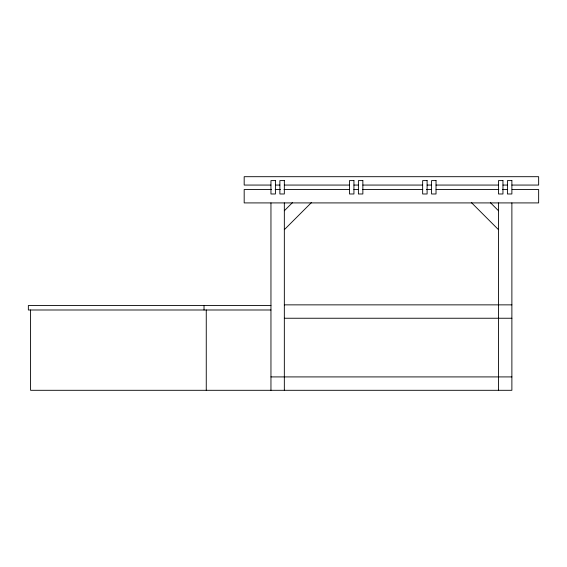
<?xml version="1.0" encoding="UTF-8"?>
<svg xmlns="http://www.w3.org/2000/svg" width="567" height="567" viewBox="0 0 567 567"><rect width="100%" height="100%" fill="white"/><g stroke="black" fill="none" stroke-linecap="round" stroke-linejoin="round"><path stroke-width="0.85" d="M284.336 210.754L292.452 202.639M284.336 229.685L311.517 202.497M270.955 185.062L244.179 185.062L244.179 176.698L538.65 176.698L538.65 185.062L511.881 185.062M275.413 185.062L279.878 185.062M284.336 185.062L349.478 185.062M353.936 185.062L358.401 185.062M362.859 185.062L422.649 185.062M427.107 185.062L431.572 185.062M436.03 185.062L498.492 185.062M502.957 185.062L507.415 185.062M271.593 189.527L244.179 189.527L244.179 202.915L538.65 202.915L538.65 189.527L512.121 189.527M275.13 189.527L280.438 189.527M283.975 189.527L349.414 189.527M353.836 189.527L358.252 189.527M362.674 189.527L422.805 189.527M426.349 189.527L431.65 189.527M436.073 189.527L498.854 189.527M502.397 189.527L507.699 189.527M284.336 304.862L511.881 304.862M270.955 305.528L28.35 305.528L28.35 309.993L270.955 309.993M284.336 318.243L511.881 318.243M270.955 376.913L511.881 376.913M490.377 202.639L498.492 210.754M471.312 202.497L498.492 229.685M511.881 202.915L511.881 390.302L30.583 390.302L30.583 309.993M498.492 202.915L498.492 390.302M284.336 202.915L284.336 390.302M270.955 202.915L270.955 390.302M206.26 309.993L206.26 390.302M204.028 305.528L204.028 309.993M275.413 180.604L270.955 180.604L270.955 193.985L275.413 193.985L275.413 180.604M284.336 180.604L279.878 180.604L279.878 193.985L284.336 193.985L284.336 180.604M353.936 180.604L349.478 180.604L349.478 193.985L353.936 193.985L353.936 180.604M362.859 180.604L358.401 180.604L358.401 193.985L362.859 193.985L362.859 180.604M427.107 180.604L422.649 180.604L422.649 193.985L427.107 193.985L427.107 180.604M436.03 180.604L431.572 180.604L431.572 193.985L436.03 193.985L436.03 180.604M502.957 180.604L498.492 180.604L498.492 193.985L502.957 193.985L502.957 180.604M511.881 180.604L507.415 180.604L507.415 193.985L511.881 193.985L511.881 180.604"/></g></svg>
